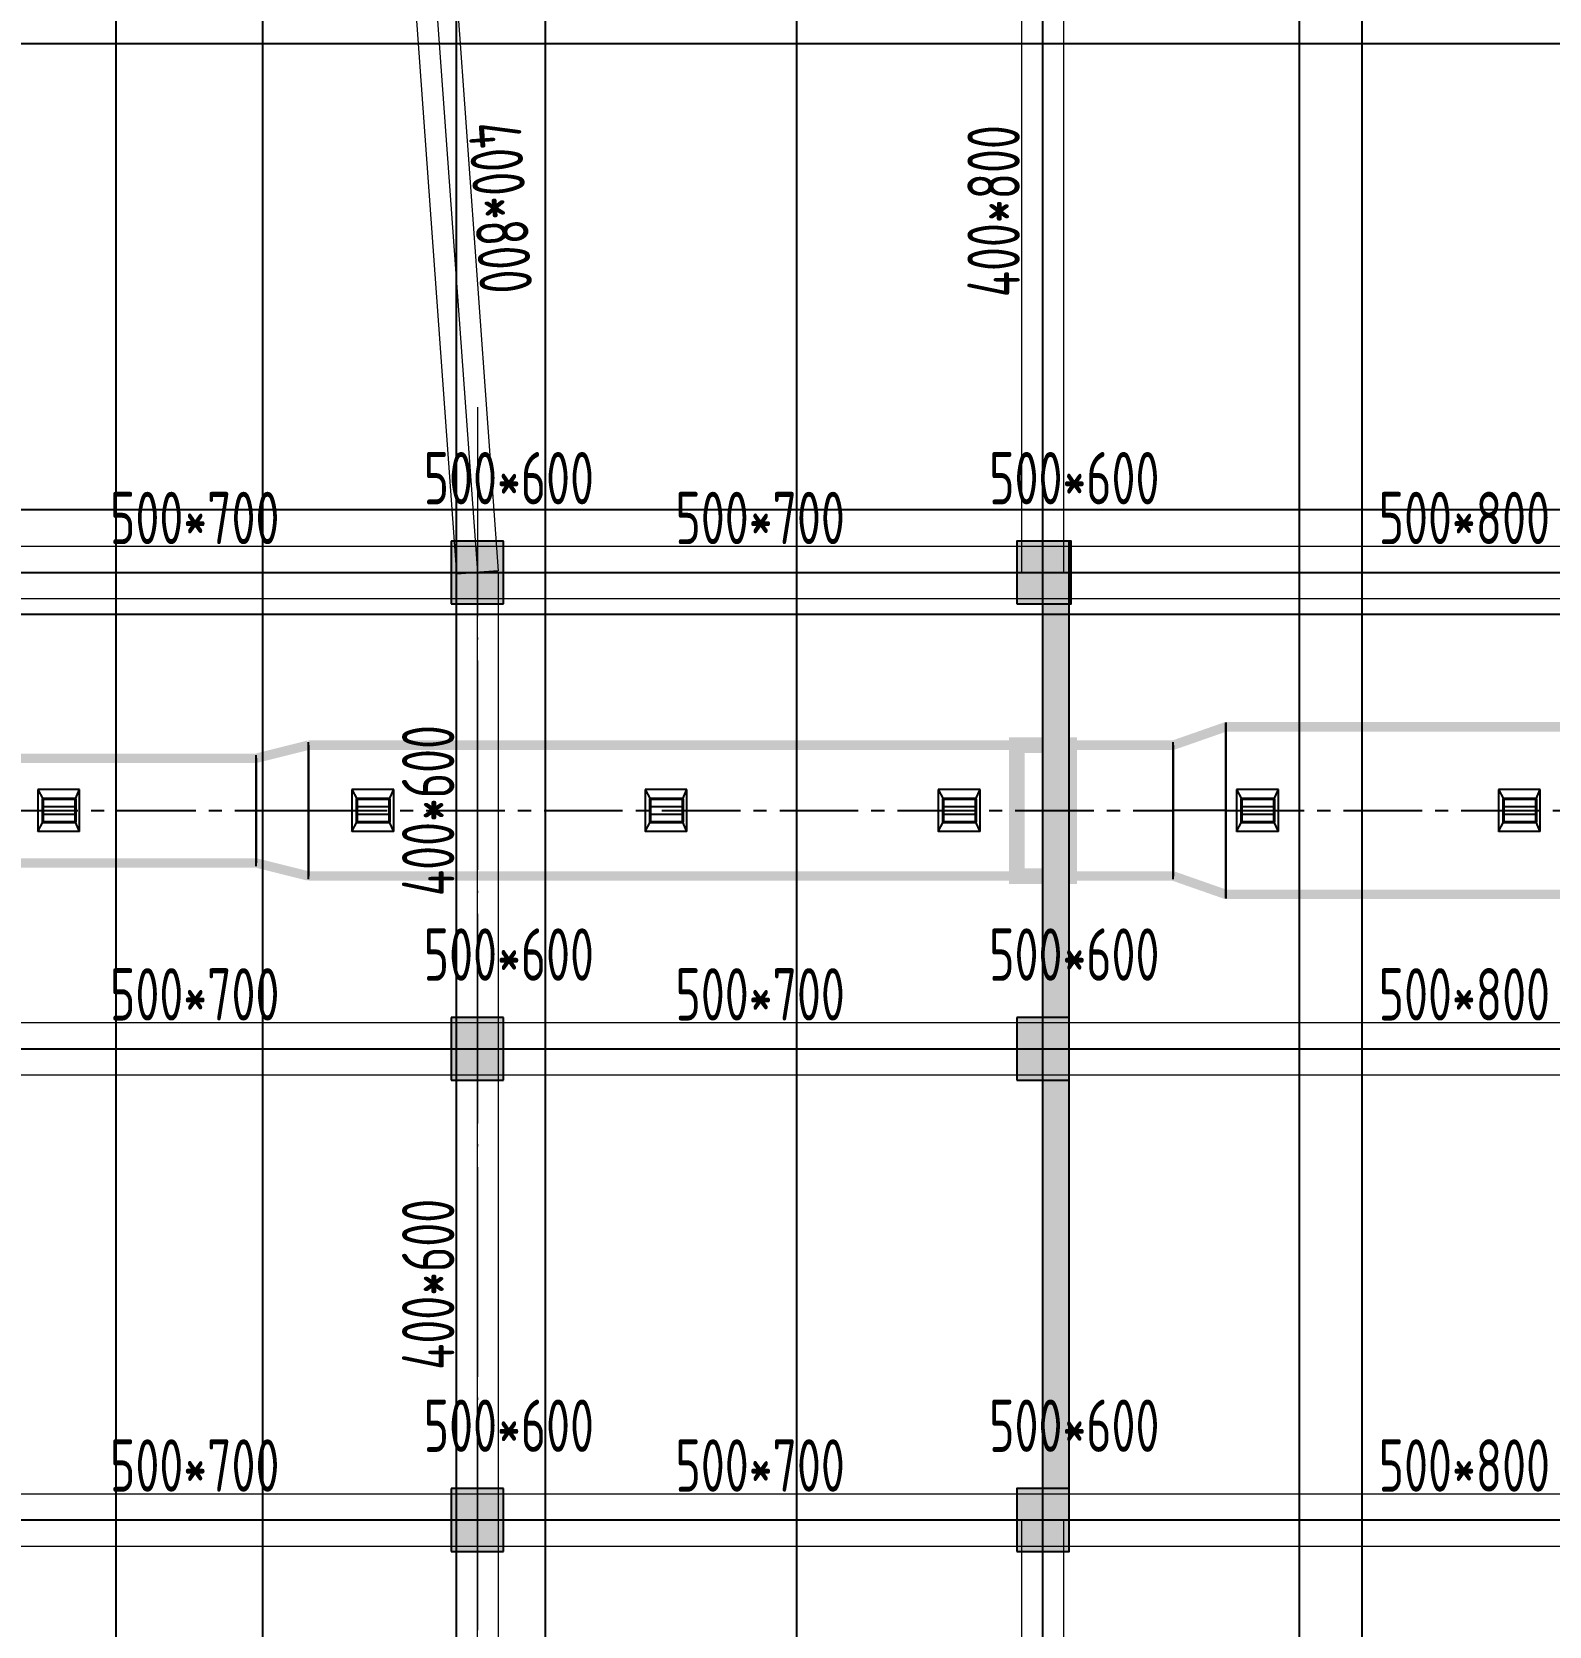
# Model space of a CAD drawing. Extents: x 369444 to 684549, y -549309 to 575337.
# Drawn here: x 570520 to 585009, y 433493 to 448719 of the extents above; entities that cross this region are included whole.
import ezdxf

# ---------------------------------------------------------------- set-up
doc = ezdxf.new("R2010")
doc.units = 0
doc.header["$LTSCALE"] = 1000
doc.header["$MEASUREMENT"] = 0
doc.linetypes.add('CENTER2', pattern=[1.125, 0.75, -0.125, 0.125, -0.125])
doc.linetypes.add('DOTE', pattern=[2.42, 2, -0.2, 0.02, -0.2])
for name, color, linetype, lineweight, true_color in [('-1-0-1', 7, 'Continuous', 0, 0xc0c0c0), ('-1-1-2', 7, 'Continuous', 0, 0xc0c0c0), ('-2-0-1', 1, 'Continuous', 0, 0xff0000), ('-2-1-2', 9, 'Continuous', 0, 0x808080), ('1-6-1', 7, 'Continuous', 0, 0x55ff55), ('1-6-2', 7, 'Continuous', 0, 0x55ff55), ('11-6-1', 2, 'Continuous', 0, 0xffff00), ('11-6-2', 2, 'Continuous', 0, 0xffff00), ('11-6-5', 2, 'Continuous', 0, 0xffff00), ('12-6-1', 4, 'Continuous', 0, 0x00ffff), ('12-6-2', 4, 'Continuous', 0, 0x00ffff), ('12-6-5', 4, 'Continuous', 0, 0x00ffff)]:
    doc.layers.add(name, color=color, linetype=linetype, lineweight=lineweight, true_color=true_color)
for name, color, linetype in [('A-WALL-HATCH', 8, 'Continuous'), ('COLUMN', 9, 'Continuous'), ('DOTE', 1, 'Continuous'), ('DUCT-排烟中心线', 5, 'CENTER2'), ('DUCT-排烟法兰', 4, 'Continuous'), ('DUCT-排烟管', 2, 'Continuous'), ('DUCT-排烟管端线', 4, 'Continuous'), ('PUB_HATCH', 8, 'Continuous'), ('WALL', 9, 'Continuous'), ('颜洞口', 1, 'Continuous'), ('风管标注', 3, 'Continuous')]:
    doc.layers.add(name, color=color, linetype=linetype)
doc.layers.add("DOTE'", color=212, linetype='DOTE', lineweight=9)
doc.styles.add('yjkcad', font='yjkeng.shx', dxfattribs={"width": 0.7, "height": 250, "bigfont": 'yjkchn.shx'})

# ---------------------------------------------------------------- blocks, each defined once
blk = doc.blocks.new('_FZH')
blk.add_lwpolyline([(-0.5, -0.5), (0.5, -0.5), (0.5, 0.5), (-0.5, 0.5)], close=True)
at = {"layer": 'PUB_HATCH'}
blk.add_solid([(-0.5, -0.5), (0.5, -0.5), (-0.5, 0.5), (0.5, 0.5)], dxfattribs=at)
blk = doc.blocks.new('N-风管')
at = {"color": 0}
for p, q in [((38489406531.545303, 3905535955.368454, 2600), (38489406579.545303, 3905535866.479565, 2600)), ((38489406931.545303, 3905535955.368454, 2600), (38489406531.545303, 3905535955.368454, 2600)), ((38489406531.545303, 3905535955.368454, 2600), (38489406531.545303, 3905535555.368454, 2600)), ((38489406891.545303, 3905535866.479565, 2600), (38489406931.545303, 3905535955.368454, 2600)), ((38489406931.545303, 3905535555.368454, 2600), (38489406931.545303, 3905535955.368454, 2600)), ((38489409531.545303, 3905535955.368454, 2600), (38489409579.545303, 3905535866.479565, 2600)), ((38489409931.545303, 3905535955.368454, 2600), (38489409531.545303, 3905535955.368454, 2600)), ((38489409531.545303, 3905535955.368454, 2600), (38489409531.545303, 3905535555.368454, 2600)), ((38489409891.545303, 3905535866.479565, 2600), (38489409931.545303, 3905535955.368454, 2600)), ((38489409931.545303, 3905535555.368454, 2600), (38489409931.545303, 3905535955.368454, 2600)), ((38489412331.545303, 3905535955.368454, 2600), (38489412379.545303, 3905535866.479565, 2600)), ((38489412731.545303, 3905535955.368454, 2600), (38489412331.545303, 3905535955.368454, 2600)), ((38489412331.545303, 3905535955.368454, 2600), (38489412331.545303, 3905535555.368454, 2600)), ((38489412691.545303, 3905535866.479565, 2600), (38489412731.545303, 3905535955.368454, 2600)), ((38489412731.545303, 3905535555.368454, 2600), (38489412731.545303, 3905535955.368454, 2600)), ((38489415131.545303, 3905535955.368454, 2600), (38489415179.545303, 3905535866.479565, 2600)), ((38489415531.545303, 3905535955.368454, 2600), (38489415131.545303, 3905535955.368454, 2600)), ((38489415131.545303, 3905535955.368454, 2600), (38489415131.545303, 3905535555.368454, 2600)), ((38489415491.545303, 3905535866.479565, 2600), (38489415531.545303, 3905535955.368454, 2600)), ((38489415531.545303, 3905535555.368454, 2600), (38489415531.545303, 3905535955.368454, 2600)), ((38489417981.045303, 3905535955.368454, 2600), (38489418029.045303, 3905535866.479565, 2600)), ((38489418381.045303, 3905535955.368454, 2600), (38489417981.045303, 3905535955.368454, 2600)), ((38489417981.045303, 3905535955.368454, 2600), (38489417981.045303, 3905535555.368454, 2600)), ((38489418341.045303, 3905535866.479565, 2600), (38489418381.045303, 3905535955.368454, 2600)), ((38489418381.045303, 3905535555.368454, 2600), (38489418381.045303, 3905535955.368454, 2600)), ((38489420481.045303, 3905535955.368454, 2600), (38489420529.045303, 3905535866.479565, 2600)), ((38489420881.045303, 3905535955.368454, 2600), (38489420481.045303, 3905535955.368454, 2600)), ((38489420481.045303, 3905535955.368454, 2600), (38489420481.045303, 3905535555.368454, 2600)), ((38489420841.045303, 3905535866.479565, 2600), (38489420881.045303, 3905535955.368454, 2600)), ((38489420881.045303, 3905535555.368454, 2600), (38489420881.045303, 3905535955.368454, 2600)), ((38489406891.545303, 3905535792.405491, 2600), (38489406579.545303, 3905535792.405491, 2600)), ((38489406891.545303, 3905535718.331417, 2600), (38489406579.545303, 3905535718.331417, 2600)), ((38489409891.545303, 3905535792.405491, 2600), (38489409579.545303, 3905535792.405491, 2600)), ((38489409891.545303, 3905535718.331417, 2600), (38489409579.545303, 3905535718.331417, 2600)), ((38489412691.545303, 3905535792.405491, 2600), (38489412379.545303, 3905535792.405491, 2600)), ((38489412691.545303, 3905535718.331417, 2600), (38489412379.545303, 3905535718.331417, 2600)), ((38489415491.545303, 3905535792.405491, 2600), (38489415179.545303, 3905535792.405491, 2600)), ((38489415491.545303, 3905535718.331417, 2600), (38489415179.545303, 3905535718.331417, 2600)), ((38489418341.045303, 3905535792.405491, 2600), (38489418029.045303, 3905535792.405491, 2600)), ((38489418341.045303, 3905535718.331417, 2600), (38489418029.045303, 3905535718.331417, 2600)), ((38489420841.045303, 3905535792.405491, 2600), (38489420529.045303, 3905535792.405491, 2600)), ((38489420841.045303, 3905535718.331417, 2600), (38489420529.045303, 3905535718.331417, 2600)), ((38489406531.545303, 3905535555.368454, 2600), (38489406579.545303, 3905535644.257343, 2600)), ((38489406931.545303, 3905535555.368454, 2600), (38489406891.545303, 3905535644.257343, 2600)), ((38489409531.545303, 3905535555.368454, 2600), (38489409579.545303, 3905535644.257343, 2600)), ((38489409931.545303, 3905535555.368454, 2600), (38489409891.545303, 3905535644.257343, 2600)), ((38489412331.545303, 3905535555.368454, 2600), (38489412379.545303, 3905535644.257343, 2600)), ((38489412731.545303, 3905535555.368454, 2600), (38489412691.545303, 3905535644.257343, 2600)), ((38489415131.545303, 3905535555.368454, 2600), (38489415179.545303, 3905535644.257343, 2600)), ((38489415531.545303, 3905535555.368454, 2600), (38489415491.545303, 3905535644.257343, 2600)), ((38489417981.045303, 3905535555.368454, 2600), (38489418029.045303, 3905535644.257343, 2600)), ((38489418381.045303, 3905535555.368454, 2600), (38489418341.045303, 3905535644.257343, 2600)), ((38489420481.045303, 3905535555.368454, 2600), (38489420529.045303, 3905535644.257343, 2600)), ((38489420881.045303, 3905535555.368454, 2600), (38489420841.045303, 3905535644.257343, 2600))]:
    blk.add_line(p, q, dxfattribs=at)
at = {"color": 0, "lineweight": 40}
for p, q in [((38489406579.545303, 3905535866.479565, 2600), (38489406579.545303, 3905535644.257343, 2600)), ((38489406579.545303, 3905535866.479565, 2600), (38489406891.545303, 3905535866.479565, 2600)), ((38489406891.545303, 3905535644.257343, 2600), (38489406891.545303, 3905535866.479565, 2600)), ((38489409579.545303, 3905535866.479565, 2600), (38489409579.545303, 3905535644.257343, 2600)), ((38489409579.545303, 3905535866.479565, 2600), (38489409891.545303, 3905535866.479565, 2600)), ((38489409891.545303, 3905535644.257343, 2600), (38489409891.545303, 3905535866.479565, 2600)), ((38489412379.545303, 3905535866.479565, 2600), (38489412379.545303, 3905535644.257343, 2600)), ((38489412379.545303, 3905535866.479565, 2600), (38489412691.545303, 3905535866.479565, 2600)), ((38489412691.545303, 3905535644.257343, 2600), (38489412691.545303, 3905535866.479565, 2600)), ((38489415179.545303, 3905535866.479565, 2600), (38489415179.545303, 3905535644.257343, 2600)), ((38489415179.545303, 3905535866.479565, 2600), (38489415491.545303, 3905535866.479565, 2600)), ((38489415491.545303, 3905535644.257343, 2600), (38489415491.545303, 3905535866.479565, 2600)), ((38489418029.045303, 3905535866.479565, 2600), (38489418029.045303, 3905535644.257343, 2600)), ((38489418029.045303, 3905535866.479565, 2600), (38489418341.045303, 3905535866.479565, 2600)), ((38489418341.045303, 3905535644.257343, 2600), (38489418341.045303, 3905535866.479565, 2600)), ((38489420529.045303, 3905535866.479565, 2600), (38489420529.045303, 3905535644.257343, 2600)), ((38489420529.045303, 3905535866.479565, 2600), (38489420841.045303, 3905535866.479565, 2600)), ((38489420841.045303, 3905535644.257343, 2600), (38489420841.045303, 3905535866.479565, 2600)), ((38489406579.545303, 3905535644.257343, 2600), (38489406891.545303, 3905535644.257343, 2600)), ((38489409579.545303, 3905535644.257343, 2600), (38489409891.545303, 3905535644.257343, 2600)), ((38489412379.545303, 3905535644.257343, 2600), (38489412691.545303, 3905535644.257343, 2600)), ((38489415179.545303, 3905535644.257343, 2600), (38489415491.545303, 3905535644.257343, 2600)), ((38489418029.045303, 3905535644.257343, 2600), (38489418341.045303, 3905535644.257343, 2600)), ((38489420529.045303, 3905535644.257343, 2600), (38489420841.045303, 3905535644.257343, 2600))]:
    blk.add_line(p, q, dxfattribs=at)
at = {"color": 0, "linetype": 'Continuous'}
for p, q in [((38489406931.545303, 3905535555.368454, 2600), (38489406531.545303, 3905535555.368454, 2600)), ((38489409931.545303, 3905535555.368454, 2600), (38489409531.545303, 3905535555.368454, 2600)), ((38489412731.545303, 3905535555.368454, 2600), (38489412331.545303, 3905535555.368454, 2600)), ((38489415531.545303, 3905535555.368454, 2600), (38489415131.545303, 3905535555.368454, 2600)), ((38489418381.045303, 3905535555.368454, 2600), (38489417981.045303, 3905535555.368454, 2600)), ((38489420881.045303, 3905535555.368454, 2600), (38489420481.045303, 3905535555.368454, 2600))]:
    blk.add_line(p, q, dxfattribs=at)
at = {"layer": 'DUCT-排烟中心线', "color": 0}
for p, q in [((38489400540.369614, 3905535755.368454), (38489408616.968773, 3905535755.368454)), ((38489408617.16877, 3905535755.368454), (38489409117.16877, 3905535755.368454)), ((38489409117.368782, 3905535755.368454), (38489417376.36689, 3905535755.368441)), ((38489417876.566887, 3905535755.368454), (38489417376.566887, 3905535755.368441)), ((38489417876.766876, 3905535755.368454), (38489424950.127274, 3905535755.368454))]:
    blk.add_line(p, q, dxfattribs=at)
at = {"layer": 'DUCT-排烟法兰', "color": 0}
for p, q in [((38489417876.666893, 3905536595.368454), (38489417876.666893, 3905534915.368454)), ((38489417876.666893, 3905534915.368454), (38489417876.666893, 3905536595.368454)), ((38489409117.268784, 3905535100.368454), (38489409117.268784, 3905536410.368454)), ((38489417376.466888, 3905535100.368441), (38489417376.466888, 3905536410.368441)), ((38489408617.068771, 3905535225.368454), (38489408617.068771, 3905536285.368454))]:
    blk.add_line(p, q, dxfattribs=at)
at = {"layer": 'DUCT-排烟管', "color": 0, "const_width": 90}
for points in [[(38489417876.566856, 3905536555.368454), (38489417376.566872, 3905536380.368441)], [(38489424950.127274, 3905536555.368454), (38489417876.766876, 3905536555.368454)], [(38489408616.968773, 3905536255.368454), (38489400540.369614, 3905536255.368454)], [(38489408617.16877, 3905536255.368454), (38489409117.16877, 3905536380.368454)], [(38489417376.36689, 3905536380.368441), (38489409117.368782, 3905536380.368454)], [(38489400540.369614, 3905535255.368454), (38489408616.968773, 3905535255.368454)], [(38489408617.16877, 3905535255.368454), (38489409117.16877, 3905535130.368454)], [(38489409117.368782, 3905535130.368454), (38489417376.36689, 3905535130.368441)], [(38489417876.56691, 3905534955.368454), (38489417376.566902, 3905535130.368441)], [(38489417876.766876, 3905534955.368454), (38489424950.127274, 3905534955.368454)]]:
    blk.add_lwpolyline(points, dxfattribs=at)
at = {"layer": 'DUCT-排烟管端线', "color": 0}
for p, q in [((38489417876.56691, 3905534955.368454), (38489417876.566856, 3905536555.368454)), ((38489417876.766876, 3905536555.368454), (38489417876.766876, 3905534955.368454)), ((38489409117.16877, 3905535130.368454), (38489409117.16877, 3905536380.368454)), ((38489409117.368782, 3905536380.368454), (38489409117.368782, 3905535130.368454)), ((38489417376.36689, 3905535130.368441), (38489417376.36689, 3905536380.368441)), ((38489417376.566872, 3905536380.368441), (38489417376.566902, 3905535130.368441)), ((38489408616.968773, 3905535255.368454), (38489408616.968773, 3905536255.368454)), ((38489408617.16877, 3905536255.368454), (38489408617.16877, 3905535255.368454))]:
    blk.add_line(p, q, dxfattribs=at)
at = {"layer": '颜洞口', "color": 0, "const_width": 150}
blk.add_lwpolyline([(38489415880.664307, 3905536380.368443), (38489416380.66436, 3905536380.368443), (38489416380.66436, 3905535130.368442), (38489415880.664307, 3905535130.368442)], close=True, dxfattribs=at)

msp = doc.modelspace()

# ---------------------------------------------------------------- hatches: boundary and pattern name
at = {"layer": 'A-WALL-HATCH'}
for points in [[(574524.7, 443256.6), (575024.7, 443256.6), (575024.7, 443856.6), (574524.7, 443856.6)], [(579924.7, 443256.6), (580424.7, 443256.6), (580424.7, 443856.6), (579924.7, 443856.6)], [(574524.7, 438706.6), (575024.7, 438706.6), (575024.7, 439306.6), (574524.7, 439306.6)], [(579924.7, 438706.6), (580424.7, 438706.6), (580424.7, 439306.6), (579924.7, 439306.6)], [(574524.7, 434206.6), (575024.7, 434206.6), (575024.7, 434806.6), (574524.7, 434806.6)], [(579924.7, 434206.6), (580424.7, 434206.6), (580424.7, 434806.6), (579924.7, 434806.6)]]:
    msp.add_hatch(color=256, dxfattribs=at).paths.add_polyline_path(points)
at = {"layer": 'PUB_HATCH'}
msp.add_hatch(color=256, dxfattribs=at).paths.add_polyline_path([(580174.7, 434806.6), (580424.7, 434806.6), (580424.7, 443256.6), (580174.7, 443256.6)])

# ---------------------------------------------------------------- linework, layer by layer
at = {"layer": '-1-0-1', "color": 0}
for p in [(574774.3, 443557.1, -3600), (580174.3, 443557.1, -3600), (574774.3, 439007.1, -3600), (580174.3, 439007.1, -3600), (574774.3, 434507.1, -3600), (580174.3, 434507.1, -3600)]:
    msp.add_point(p, dxfattribs=at)
at = {"layer": '-1-1-2', "color": 0}
for p, q in [((574774.3, 443557.1, -3600), (574774.3, 443557.1)), ((580174.3, 443557.1, -3600), (580174.3, 443557.1)), ((574774.3, 439007.1, -3600), (574774.3, 439007.1)), ((580174.3, 439007.1, -3600), (580174.3, 439007.1)), ((574774.3, 434507.1, -3600), (574774.3, 434507.1)), ((580174.3, 434507.1, -3600), (580174.3, 434507.1))]:
    msp.add_line(p, q, dxfattribs=at)
at = {"layer": '-2-0-1', "color": 0}
for p, q in [((574274.3, 450456.9, -3600), (574774.3, 443557.1, -3600)), ((580174.3, 443557.1, -3600), (580174.3, 450456.9, -3600)), ((569374.3, 443557.1, -3600), (574774.3, 443557.1, -3600)), ((574774.3, 439007.1, -3600), (574774.3, 443557.1, -3600)), ((574774.3, 443557.1, -3600), (580174.3, 443557.1, -3600)), ((580174.3, 439007.1, -3600), (580174.3, 443557.1, -3600)), ((580174.3, 443557.1, -3600), (588224.3, 443557.1, -3600)), ((569374.3, 439007.1, -3600), (574774.3, 439007.1, -3600)), ((574774.3, 434507.1, -3600), (574774.3, 439007.1, -3600)), ((574774.3, 439007.1, -3600), (580174.3, 439007.1, -3600)), ((580174.3, 439007.1, -3600), (588224.3, 439007.1, -3600)), ((580174.3, 434507.1, -3600), (580174.3, 439007.1, -3600)), ((569374.3, 434507.1, -3600), (574774.3, 434507.1, -3600)), ((574774.3, 427857.1, -3600), (574774.3, 434507.1, -3600)), ((574774.3, 434507.1, -3600), (580174.3, 434507.1, -3600)), ((580174.3, 434507.1, -3600), (588224.3, 434507.1, -3600)), ((580174.3, 427857.1, -3600), (580174.3, 434507.1, -3600))]:
    msp.add_line(p, q, dxfattribs=at)
at = {"layer": '-2-1-2', "color": 0}
for p, q in [((574274.3, 450456.9), (574774.3, 443557.1)), ((580174.3, 443557.1), (580174.3, 450456.9)), ((569374.3, 443557.1), (574774.3, 443557.1)), ((574774.3, 439007.1), (574774.3, 443557.1)), ((574774.3, 443557.1), (580174.3, 443557.1)), ((580174.3, 439007.1), (580174.3, 443557.1)), ((580174.3, 443557.1), (588224.3, 443557.1)), ((569374.3, 439007.1), (574774.3, 439007.1)), ((574774.3, 434507.1), (574774.3, 439007.1)), ((574774.3, 439007.1), (580174.3, 439007.1)), ((580174.3, 439007.1), (588224.3, 439007.1)), ((580174.3, 434507.1), (580174.3, 439007.1)), ((569374.3, 434507.1), (574774.3, 434507.1)), ((574774.3, 427857.1), (574774.3, 434507.1)), ((574774.3, 434507.1), (580174.3, 434507.1)), ((580174.3, 434507.1), (588224.3, 434507.1)), ((580174.3, 427857.1), (580174.3, 434507.1))]:
    msp.add_line(p, q, dxfattribs=at)
at = {"layer": '1-6-1', "color": 0}
for p, q in [((580174.3, 443557.1, -3600), (580174.3, 439007.1, -3600)), ((580174.3, 443557.1), (580174.3, 443557.1, -3600)), ((580174.3, 439007.1), (580174.3, 443557.1)), ((580174.3, 443557.1, -3600), (580174.3, 443557.1)), ((580424.3, 443557.1, -3600), (580174.3, 443557.1, -3600)), ((580174.3, 443557.1), (580424.3, 443557.1)), ((580424.3, 443557.1), (580424.3, 439007.1)), ((580424.3, 443557.1, -3600), (580424.3, 443557.1)), ((580424.3, 439007.1, -3600), (580424.3, 443557.1, -3600)), ((580424.3, 443557.1), (580424.3, 443557.1, -3600)), ((580174.3, 439007.1, -3600), (580174.3, 439007.1)), ((580174.3, 439007.1, -3600), (580174.3, 434507.1, -3600)), ((580174.3, 439007.1), (580174.3, 439007.1, -3600)), ((580174.3, 434507.1), (580174.3, 439007.1)), ((580424.3, 439007.1), (580424.3, 439007.1, -3600)), ((580424.3, 439007.1), (580424.3, 434507.1)), ((580424.3, 439007.1, -3600), (580424.3, 439007.1)), ((580424.3, 434507.1, -3600), (580424.3, 439007.1, -3600)), ((580174.3, 434507.1, -3600), (580174.3, 434507.1)), ((580174.3, 434507.1, -3600), (580424.3, 434507.1, -3600)), ((580174.3, 434507.1), (580174.3, 434507.1, -3600)), ((580424.3, 434507.1), (580174.3, 434507.1)), ((580424.3, 434507.1), (580424.3, 434507.1, -3600)), ((580424.3, 434507.1, -3600), (580424.3, 434507.1))]:
    msp.add_line(p, q, dxfattribs=at)
at = {"layer": '1-6-2', "color": 0}
for p, q in [((580174.3, 443557.1), (580174.3, 439007.1)), ((580174.3, 443557.1, -3600), (580174.3, 443557.1)), ((580174.3, 439007.1, -3600), (580174.3, 443557.1, -3600)), ((580174.3, 439007.1), (580174.3, 439007.1, -3600)), ((580174.3, 439007.1), (580174.3, 434507.1)), ((580174.3, 439007.1, -3600), (580174.3, 439007.1)), ((580174.3, 434507.1, -3600), (580174.3, 439007.1, -3600)), ((580174.3, 434507.1), (580174.3, 434507.1, -3600))]:
    msp.add_line(p, q, dxfattribs=at)
at = {"layer": '11-6-1', "color": 0}
for p, q in [((574524.3, 443857.1), (574524.3, 443257.1)), ((575024.3, 443857.1), (574524.3, 443857.1)), ((574524.3, 443857.1, -3600), (574524.3, 443257.1, -3600)), ((575024.3, 443857.1, -3600), (574524.3, 443857.1, -3600)), ((574524.3, 443857.1, -3600), (574524.3, 443857.1)), ((575024.3, 443257.1), (575024.3, 443857.1)), ((575024.3, 443257.1, -3600), (575024.3, 443857.1, -3600)), ((575024.3, 443857.1, -3600), (575024.3, 443857.1)), ((579924.3, 443857.1), (579924.3, 443257.1)), ((580424.3, 443857.1), (579924.3, 443857.1)), ((579924.3, 443857.1, -3600), (579924.3, 443257.1, -3600)), ((580424.3, 443857.1, -3600), (579924.3, 443857.1, -3600)), ((579924.3, 443857.1, -3600), (579924.3, 443857.1)), ((580424.3, 443257.1), (580424.3, 443857.1)), ((580424.3, 443257.1, -3600), (580424.3, 443857.1, -3600)), ((580424.3, 443857.1, -3600), (580424.3, 443857.1)), ((574524.3, 443257.1), (575024.3, 443257.1)), ((574524.3, 443257.1, -3600), (575024.3, 443257.1, -3600)), ((574524.3, 443257.1, -3600), (574524.3, 443257.1)), ((575024.3, 443257.1, -3600), (575024.3, 443257.1)), ((579924.3, 443257.1), (580424.3, 443257.1)), ((579924.3, 443257.1, -3600), (580424.3, 443257.1, -3600)), ((579924.3, 443257.1, -3600), (579924.3, 443257.1)), ((580424.3, 443257.1, -3600), (580424.3, 443257.1)), ((574524.3, 439307.1), (574524.3, 438707.1)), ((575024.3, 439307.1), (574524.3, 439307.1)), ((574524.3, 439307.1, -3600), (574524.3, 438707.1, -3600)), ((575024.3, 439307.1, -3600), (574524.3, 439307.1, -3600)), ((574524.3, 439307.1, -3600), (574524.3, 439307.1)), ((575024.3, 438707.1), (575024.3, 439307.1)), ((575024.3, 438707.1, -3600), (575024.3, 439307.1, -3600)), ((575024.3, 439307.1, -3600), (575024.3, 439307.1)), ((579924.3, 439307.1), (579924.3, 438707.1)), ((580424.3, 439307.1), (579924.3, 439307.1)), ((579924.3, 439307.1, -3600), (579924.3, 438707.1, -3600)), ((580424.3, 439307.1, -3600), (579924.3, 439307.1, -3600)), ((579924.3, 439307.1, -3600), (579924.3, 439307.1)), ((580424.3, 438707.1), (580424.3, 439307.1)), ((580424.3, 438707.1, -3600), (580424.3, 439307.1, -3600)), ((580424.3, 439307.1, -3600), (580424.3, 439307.1)), ((574524.3, 438707.1), (575024.3, 438707.1)), ((574524.3, 438707.1, -3600), (575024.3, 438707.1, -3600)), ((574524.3, 438707.1, -3600), (574524.3, 438707.1)), ((575024.3, 438707.1, -3600), (575024.3, 438707.1)), ((579924.3, 438707.1), (580424.3, 438707.1)), ((579924.3, 438707.1, -3600), (580424.3, 438707.1, -3600)), ((579924.3, 438707.1, -3600), (579924.3, 438707.1)), ((580424.3, 438707.1, -3600), (580424.3, 438707.1)), ((574524.3, 434807.1), (574524.3, 434207.1)), ((575024.3, 434807.1), (574524.3, 434807.1)), ((574524.3, 434807.1, -3600), (574524.3, 434207.1, -3600)), ((575024.3, 434807.1, -3600), (574524.3, 434807.1, -3600)), ((574524.3, 434807.1, -3600), (574524.3, 434807.1)), ((575024.3, 434207.1), (575024.3, 434807.1)), ((575024.3, 434207.1, -3600), (575024.3, 434807.1, -3600)), ((575024.3, 434807.1, -3600), (575024.3, 434807.1)), ((579924.3, 434807.1), (579924.3, 434207.1)), ((580424.3, 434807.1), (579924.3, 434807.1)), ((579924.3, 434807.1, -3600), (579924.3, 434207.1, -3600)), ((580424.3, 434807.1, -3600), (579924.3, 434807.1, -3600)), ((579924.3, 434807.1, -3600), (579924.3, 434807.1)), ((580424.3, 434207.1), (580424.3, 434807.1)), ((580424.3, 434207.1, -3600), (580424.3, 434807.1, -3600)), ((580424.3, 434807.1, -3600), (580424.3, 434807.1)), ((574524.3, 434207.1), (575024.3, 434207.1)), ((574524.3, 434207.1, -3600), (575024.3, 434207.1, -3600)), ((574524.3, 434207.1, -3600), (574524.3, 434207.1)), ((575024.3, 434207.1, -3600), (575024.3, 434207.1)), ((579924.3, 434207.1), (580424.3, 434207.1)), ((579924.3, 434207.1, -3600), (580424.3, 434207.1, -3600)), ((579924.3, 434207.1, -3600), (579924.3, 434207.1)), ((580424.3, 434207.1, -3600), (580424.3, 434207.1))]:
    msp.add_line(p, q, dxfattribs=at)
at = {"layer": '11-6-2', "color": 0}
for p, q in [((574774.3, 443557.1, -3600), (574774.3, 443557.1)), ((580174.3, 443557.1, -3600), (580174.3, 443557.1)), ((574774.3, 439007.1, -3600), (574774.3, 439007.1)), ((580174.3, 439007.1, -3600), (580174.3, 439007.1)), ((574774.3, 434507.1, -3600), (574774.3, 434507.1)), ((580174.3, 434507.1, -3600), (580174.3, 434507.1))]:
    msp.add_line(p, q, dxfattribs=at)
at = {"layer": '12-6-1', "color": 0}
for p, q in [((574074.8, 450442.5), (574574.8, 443542.6)), ((574074.8, 450442.5, -800), (574574.8, 443542.6, -800)), ((574473.8, 450471.4), (574973.8, 443571.5)), ((574473.8, 450471.4, -800), (574973.8, 443571.5, -800)), ((579974.3, 443557.1), (579974.3, 450456.9)), ((579974.3, 443557.1, -800), (579974.3, 450456.9, -800)), ((580374.3, 443557.1), (580374.3, 450456.9)), ((580374.3, 443557.1, -800), (580374.3, 450456.9, -800)), ((569374.3, 443807.1), (574774.3, 443807.1)), ((569374.3, 443807.1, -700), (574774.3, 443807.1, -700)), ((574774.3, 443807.1), (574774.3, 443307.1)), ((574774.3, 443807.1, -700), (574774.3, 443807.1)), ((574774.3, 443307.1, -700), (574774.3, 443807.1, -700)), ((574774.3, 443807.1), (574774.3, 443307.1)), ((574774.3, 443807.1, -700), (574774.3, 443807.1)), ((574774.3, 443307.1, -700), (574774.3, 443807.1, -700)), ((574774.3, 443807.1), (580174.3, 443807.1)), ((574774.3, 443807.1, -700), (580174.3, 443807.1, -700)), ((580174.3, 443807.1), (580174.3, 443307.1)), ((580174.3, 443807.1, -800), (580174.3, 443807.1)), ((580174.3, 443307.1, -800), (580174.3, 443807.1, -800)), ((580174.3, 443807.1), (588224.3, 443807.1)), ((580174.3, 443807.1, -800), (588224.3, 443807.1, -800)), ((580174.3, 443807.1), (580174.3, 443307.1)), ((580174.3, 443807.1, -700), (580174.3, 443807.1)), ((580174.3, 443307.1, -700), (580174.3, 443807.1, -700)), ((574574.3, 443557.1, -5100), (574974.3, 443557.1, -5100)), ((574574.3, 443557.1, -5700), (574574.3, 443557.1, -5100)), ((574974.3, 443557.1, -5700), (574574.3, 443557.1, -5700)), ((574574.3, 439007.1, -5100), (574574.3, 443557.1, -5100)), ((574574.3, 439007.1, -5700), (574574.3, 443557.1, -5700)), ((574973.8, 443571.5), (574574.8, 443542.6)), ((574574.8, 443542.6, -800), (574973.8, 443571.5, -800)), ((574973.8, 443571.5, -800), (574973.8, 443571.5)), ((574974.3, 443557.1, -5100), (574974.3, 443557.1, -5700)), ((574974.3, 439007.1, -5100), (574974.3, 443557.1, -5100)), ((574974.3, 439007.1, -5700), (574974.3, 443557.1, -5700)), ((579974.3, 443557.1), (580374.3, 443557.1)), ((579974.3, 443557.1, -800), (579974.3, 443557.1)), ((580374.3, 443557.1, -800), (579974.3, 443557.1, -800)), ((580374.3, 443557.1), (580374.3, 443557.1, -800)), ((574574.8, 443542.6), (574574.8, 443542.6, -800)), ((569374.3, 443307.1), (574774.3, 443307.1)), ((569374.3, 443307.1, -700), (574774.3, 443307.1, -700)), ((574774.3, 443307.1), (574774.3, 443307.1, -700)), ((574774.3, 443307.1), (574774.3, 443307.1, -700)), ((574774.3, 443307.1), (580174.3, 443307.1)), ((574774.3, 443307.1, -700), (580174.3, 443307.1, -700)), ((580174.3, 443307.1), (580174.3, 443307.1, -800)), ((580174.3, 443307.1), (588224.3, 443307.1)), ((580174.3, 443307.1, -800), (588224.3, 443307.1, -800)), ((580174.3, 443307.1), (580174.3, 443307.1, -700)), ((569374.3, 439257.1), (574774.3, 439257.1)), ((569374.3, 439257.1, -700), (574774.3, 439257.1, -700)), ((574774.3, 439257.1), (574774.3, 438757.1)), ((574774.3, 439257.1, -700), (574774.3, 439257.1)), ((574774.3, 438757.1, -700), (574774.3, 439257.1, -700)), ((574774.3, 439257.1), (574774.3, 438757.1)), ((574774.3, 439257.1, -700), (574774.3, 439257.1)), ((574774.3, 438757.1, -700), (574774.3, 439257.1, -700)), ((574774.3, 439257.1), (580174.3, 439257.1)), ((574774.3, 439257.1, -700), (580174.3, 439257.1, -700)), ((580174.3, 439257.1), (580174.3, 438757.1)), ((580174.3, 439257.1, -800), (580174.3, 439257.1)), ((580174.3, 438757.1, -800), (580174.3, 439257.1, -800)), ((580174.3, 439257.1), (588224.3, 439257.1)), ((580174.3, 439257.1, -800), (588224.3, 439257.1, -800)), ((580174.3, 439257.1), (580174.3, 438757.1)), ((580174.3, 439257.1, -700), (580174.3, 439257.1)), ((580174.3, 438757.1, -700), (580174.3, 439257.1, -700)), ((574574.3, 439007.1, -5100), (574974.3, 439007.1, -5100)), ((574574.3, 439007.1, -5700), (574574.3, 439007.1, -5100)), ((574974.3, 439007.1, -5700), (574574.3, 439007.1, -5700)), ((574574.3, 439007.1, -5100), (574974.3, 439007.1, -5100)), ((574574.3, 439007.1, -5700), (574574.3, 439007.1, -5100)), ((574974.3, 439007.1, -5700), (574574.3, 439007.1, -5700)), ((574574.3, 434507.1, -5100), (574574.3, 439007.1, -5100)), ((574574.3, 434507.1, -5700), (574574.3, 439007.1, -5700)), ((574974.3, 439007.1, -5100), (574974.3, 439007.1, -5700)), ((574974.3, 439007.1, -5100), (574974.3, 439007.1, -5700)), ((574974.3, 434507.1, -5100), (574974.3, 439007.1, -5100)), ((574974.3, 434507.1, -5700), (574974.3, 439007.1, -5700)), ((569374.3, 438757.1), (574774.3, 438757.1)), ((569374.3, 438757.1, -700), (574774.3, 438757.1, -700)), ((574774.3, 438757.1), (574774.3, 438757.1, -700)), ((574774.3, 438757.1), (574774.3, 438757.1, -700)), ((574774.3, 438757.1), (580174.3, 438757.1)), ((574774.3, 438757.1, -700), (580174.3, 438757.1, -700)), ((580174.3, 438757.1), (580174.3, 438757.1, -800)), ((580174.3, 438757.1), (588224.3, 438757.1)), ((580174.3, 438757.1, -800), (588224.3, 438757.1, -800)), ((580174.3, 438757.1), (580174.3, 438757.1, -700)), ((569374.3, 434757.1), (574774.3, 434757.1)), ((569374.3, 434757.1, -700), (574774.3, 434757.1, -700)), ((574774.3, 434757.1), (574774.3, 434257.1)), ((574774.3, 434757.1, -700), (574774.3, 434757.1)), ((574774.3, 434257.1, -700), (574774.3, 434757.1, -700)), ((574774.3, 434757.1), (574774.3, 434257.1)), ((574774.3, 434757.1, -700), (574774.3, 434757.1)), ((574774.3, 434257.1, -700), (574774.3, 434757.1, -700)), ((574774.3, 434757.1), (580174.3, 434757.1)), ((574774.3, 434757.1, -700), (580174.3, 434757.1, -700)), ((580174.3, 434757.1), (580174.3, 434257.1)), ((580174.3, 434757.1, -800), (580174.3, 434757.1)), ((580174.3, 434257.1, -800), (580174.3, 434757.1, -800)), ((580174.3, 434757.1), (588224.3, 434757.1)), ((580174.3, 434757.1, -800), (588224.3, 434757.1, -800)), ((580174.3, 434757.1), (580174.3, 434257.1)), ((580174.3, 434757.1, -700), (580174.3, 434757.1)), ((580174.3, 434257.1, -700), (580174.3, 434757.1, -700)), ((574574.3, 434507.1, -5100), (574974.3, 434507.1, -5100)), ((574574.3, 434507.1, -5900), (574574.3, 434507.1, -5100)), ((574974.3, 434507.1, -5900), (574574.3, 434507.1, -5900)), ((574574.3, 427857.1, -5100), (574574.3, 434507.1, -5100)), ((574574.3, 427857.1, -5900), (574574.3, 434507.1, -5900)), ((574574.3, 434507.1, -5100), (574974.3, 434507.1, -5100)), ((574574.3, 434507.1, -5700), (574574.3, 434507.1, -5100)), ((574974.3, 434507.1, -5700), (574574.3, 434507.1, -5700)), ((574974.3, 434507.1, -5100), (574974.3, 434507.1, -5900)), ((574974.3, 427857.1, -5100), (574974.3, 434507.1, -5100)), ((574974.3, 427857.1, -5900), (574974.3, 434507.1, -5900)), ((574974.3, 434507.1, -5100), (574974.3, 434507.1, -5700)), ((579974.3, 434507.1, -5100), (580374.3, 434507.1, -5100)), ((579974.3, 434507.1, -5900), (579974.3, 434507.1, -5100)), ((580374.3, 434507.1, -5900), (579974.3, 434507.1, -5900)), ((579974.3, 427857.1, -5100), (579974.3, 434507.1, -5100)), ((579974.3, 427857.1, -5900), (579974.3, 434507.1, -5900)), ((580374.3, 434507.1, -5100), (580374.3, 434507.1, -5900)), ((580374.3, 427857.1, -5100), (580374.3, 434507.1, -5100)), ((580374.3, 427857.1, -5900), (580374.3, 434507.1, -5900)), ((569374.3, 434257.1), (574774.3, 434257.1)), ((569374.3, 434257.1, -700), (574774.3, 434257.1, -700)), ((574774.3, 434257.1), (574774.3, 434257.1, -700)), ((574774.3, 434257.1), (574774.3, 434257.1, -700)), ((574774.3, 434257.1), (580174.3, 434257.1)), ((574774.3, 434257.1, -700), (580174.3, 434257.1, -700)), ((580174.3, 434257.1), (580174.3, 434257.1, -800)), ((580174.3, 434257.1), (588224.3, 434257.1)), ((580174.3, 434257.1, -800), (588224.3, 434257.1, -800)), ((580174.3, 434257.1), (580174.3, 434257.1, -700))]:
    msp.add_line(p, q, dxfattribs=at)
at = {"layer": '12-6-2', "color": 0}
for p, q in [((574274.3, 450456.9), (574774.3, 443557.1)), ((580174.3, 443557.1), (580174.3, 450456.9)), ((569374.3, 443557.1), (574774.3, 443557.1)), ((574774.3, 439007.1, -5100), (574774.3, 443557.1, -5100)), ((574774.3, 443557.1), (580174.3, 443557.1)), ((580174.3, 443557.1), (588224.3, 443557.1)), ((569374.3, 439007.1), (574774.3, 439007.1)), ((574774.3, 434507.1, -5100), (574774.3, 439007.1, -5100)), ((574774.3, 439007.1), (580174.3, 439007.1)), ((580174.3, 439007.1), (588224.3, 439007.1)), ((569374.3, 434507.1), (574774.3, 434507.1)), ((574774.3, 427857.1, -5100), (574774.3, 434507.1, -5100)), ((574774.3, 434507.1), (580174.3, 434507.1)), ((580174.3, 427857.1, -5100), (580174.3, 434507.1, -5100)), ((580174.3, 434507.1), (588224.3, 434507.1))]:
    msp.add_line(p, q, dxfattribs=at)
at = {"layer": 'COLUMN', "color": 8}
for p, q in [((575024.7, 443856.6), (574524.7, 443856.6)), ((574524.7, 443856.6), (574524.7, 443256.6)), ((575024.7, 443256.6), (575024.7, 443856.6)), ((580424.7, 443856.6), (579924.7, 443856.6)), ((579924.7, 443856.6), (579924.7, 443256.6)), ((580424.7, 443256.6), (580424.7, 443856.6)), ((574524.7, 443256.6), (575024.7, 443256.6)), ((579924.7, 443256.6), (580424.7, 443256.6)), ((575024.7, 439306.6), (574524.7, 439306.6)), ((574524.7, 439306.6), (574524.7, 438706.6)), ((575024.7, 438706.6), (575024.7, 439306.6)), ((580424.7, 439306.6), (579924.7, 439306.6)), ((579924.7, 439306.6), (579924.7, 438706.6)), ((580424.7, 438706.6), (580424.7, 439306.6)), ((574524.7, 438706.6), (575024.7, 438706.6)), ((579924.7, 438706.6), (580424.7, 438706.6)), ((575024.7, 434806.6), (574524.7, 434806.6)), ((574524.7, 434806.6), (574524.7, 434206.6)), ((575024.7, 434206.6), (575024.7, 434806.6)), ((580424.7, 434806.6), (579924.7, 434806.6)), ((579924.7, 434806.6), (579924.7, 434206.6)), ((580424.7, 434206.6), (580424.7, 434806.6)), ((574524.7, 434206.6), (575024.7, 434206.6)), ((579924.7, 434206.6), (580424.7, 434206.6))]:
    msp.add_line(p, q, dxfattribs=at)
at = {"layer": 'DOTE', "color": 8}
for p, q in [((571324.5, 261807), (571324.5, 476704.8)), ((572724.5, 59364.2), (572724.5, 476704.8)), ((574574.5, 59364.2), (574574.5, 476704.8)), ((575424.5, 59364.2), (575424.5, 476704.8)), ((577824.5, 261807), (577824.5, 476704.8)), ((580174.5, 59364.2), (580174.5, 476704.8)), ((582624.5, 59364.2), (582624.5, 476704.8)), ((583224.5, 261807), (583224.5, 476704.8))]:
    msp.add_line(p, q, dxfattribs=at)
at = {"layer": 'DOTE', "color": 8, "lineweight": -2}
for p, q in [((377844.4, 448607), (624570.9, 448607)), ((377844.4, 444157), (624570.9, 444157)), ((377844.4, 443557), (624570.9, 443557)), ((377844.4, 443157), (624570.9, 443157)), ((377844.4, 439007), (624570.9, 439007)), ((377844.4, 434507), (624570.9, 434507))]:
    msp.add_line(p, q, dxfattribs=at)
at = {"layer": "DOTE'"}
msp.add_lwpolyline([(574774.7, 445135), (574774.7, 422329)], dxfattribs=at)
at = {"layer": 'WALL'}
for p, q in [((580174.7, 434806.6), (580174.7, 443256.6)), ((580424.7, 434806.6), (580424.7, 443256.6)), ((580424.5, 434806.6), (580424.7, 434806.6))]:
    msp.add_line(p, q, dxfattribs=at)

# ---------------------------------------------------------------- block references
at = {"layer": 'COLUMN'}
for p, xscale, yscale, zscale in [((580184.6, 443556.6, 10.7), 519.815544128418, 600, 600), ((580174.6, 434506.6), 499.8057708740234, 600.0441336631775, 600.0441336631775)]:
    msp.add_blockref('_FZH', p, dxfattribs=dict(at, xscale=xscale, yscale=yscale, zscale=zscale))
at = {"layer": '风管标注', "color": 8}
msp.add_blockref('N-风管', (-38488835956.2, -3905094473.4), dxfattribs=at)

# ---------------------------------------------------------------- texts
at = {"layer": '11-6-5', "color": 0, "char_height": 500, "attachment_point": 8, "style": 'yjkcad'}
for insert in [(575074.3, 444207.1, -3600), (580474.3, 444207.1, -3600), (575074.3, 439657.1, -3600), (580474.3, 439657.1, -3600), (575074.3, 435157.1, -3600), (580474.3, 435157.1, -3600)]:
    msp.add_mtext('500*600', dxfattribs=dict(at, insert=insert))
at = {"layer": '12-6-5', "color": 0, "char_height": 500, "attachment_point": 8, "style": 'yjkcad'}
for s, insert, rotation in [('400*800', (574743.7, 447022.9), 274.14464), ('400*800', (579954.3, 447007), 90), ('400*600', (574554.3, 441282.1), 90), ('400*600', (574554.3, 436757.1), 90)]:
    msp.add_mtext(s, dxfattribs=dict(at, insert=insert, rotation=rotation))
for s, insert in [('500*700', (572074.3, 443827.1)), ('500*700', (577474.3, 443827.1)), ('500*800', (584199.3, 443827.1)), ('500*700', (572074.3, 439277.1)), ('500*700', (577474.3, 439277.1)), ('500*800', (584199.3, 439277.1)), ('500*700', (572074.3, 434777.1)), ('500*700', (577474.3, 434777.1)), ('500*800', (584199.3, 434777.1))]:
    msp.add_mtext(s, dxfattribs=dict(at, insert=insert))

doc.saveas('drawing.dxf')
